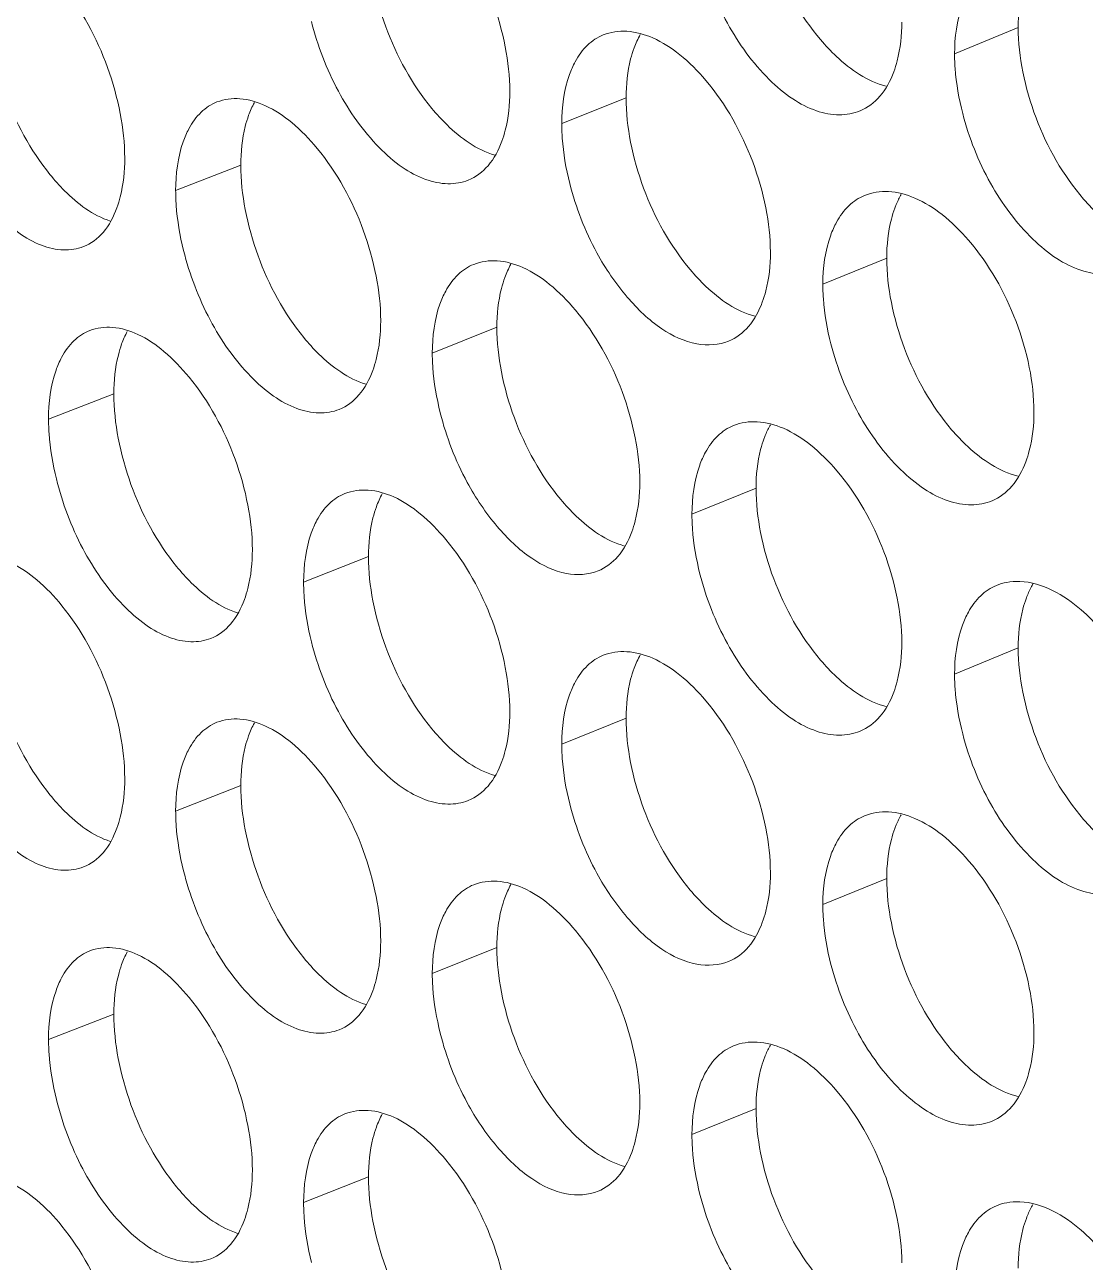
# Model space of a CAD drawing. Header units: millimetres. Extents: x 1177 to 4147, y 93 to 2194.
# Drawn here: x 2535.62 to 2549.1, y 915.94 to 931.65 of the extents above; entities that cross this region are included whole.
import ezdxf

# ---------------------------------------------------------------- set-up
doc = ezdxf.new("R2010")
doc.units = ezdxf.units.MM
doc.header["$LTSCALE"] = 0.1
doc.layers.get('0').update_dxf_attribs({"lineweight": 13})
doc.layers.add('标注', color=251, linetype='Continuous', lineweight=9)

# ---------------------------------------------------------------- blocks, each defined once
blk = doc.blocks.new('02')
at = {"layer": '标注'}
for p, q in [((4409.479, 922.143), (4408.324, 921.664)), ((4402.363, 920.87), (4401.195, 920.4)), ((4402.363, 920.87), (4401.195, 920.4)), ((4395.371, 919.648), (4394.189, 919.185)), ((4407.093, 917.963), (4405.934, 917.487)), ((4407.093, 917.963), (4405.934, 917.487)), ((4400.018, 916.707), (4398.846, 916.239)), ((4393.067, 915.501), (4391.882, 915.041)), ((4404.721, 913.789), (4403.558, 913.316)), ((4397.688, 912.55), (4396.511, 912.085)), ((4409.479, 910.893), (4408.324, 910.414)), ((4402.363, 909.62), (4401.195, 909.15)), ((4395.371, 908.398), (4394.189, 907.935)), ((4407.093, 906.713), (4405.934, 906.237)), ((4400.018, 905.457), (4398.846, 904.989)), ((4393.067, 904.251), (4391.882, 903.791)), ((4393.067, 904.251), (4391.882, 903.791)), ((4404.721, 902.539), (4403.558, 902.066)), ((4397.688, 901.3), (4396.511, 900.835)), ((4397.688, 901.3), (4396.511, 900.835))]:
    blk.add_line(p, q, dxfattribs=at)
for points, knots in [([(4404.721, 925.039), (4404.721, 924.769), (4404.786, 924.209), (4405.096, 923.124), (4405.525, 922.356), (4405.893, 921.923)], [0, 0, 0, 0, 0.239417, 0.496314, 1, 1, 1, 1]), ([(4400.254, 920.985), (4400.254, 921.255), (4400.189, 921.815), (4399.882, 922.901), (4399.457, 923.671), (4399.094, 924.107)], [0, 0, 0, 0, 0.239421, 0.496413, 1, 1, 1, 1]), ([(4400.254, 920.985), (4400.254, 921.255), (4400.189, 921.815), (4399.882, 922.901), (4399.457, 923.671), (4399.094, 924.107)], [0, 0, 0, 0, 0.239421, 0.496413, 1, 1, 1, 1]), ([(4397.688, 923.8), (4397.688, 923.53), (4397.751, 922.969), (4398.056, 921.883), (4398.477, 921.112), (4398.838, 920.676)], [0, 0, 0, 0, 0.239633, 0.496767, 1, 1, 1, 1]), ([(4397.688, 923.8), (4397.688, 923.53), (4397.751, 922.969), (4398.056, 921.883), (4398.477, 921.112), (4398.838, 920.676)], [0, 0, 0, 0, 0.239633, 0.496767, 1, 1, 1, 1]), ([(4403.704, 923.482), (4403.816, 923.044), (4404.139, 922.22), (4404.767, 921.348), (4405.356, 920.847), (4405.791, 920.62), (4406.218, 920.535), (4406.49, 920.583), (4406.608, 920.631)], [0, 0, 0, 0, 0.303606, 0.588083, 0.712204, 0.820335, 0.914512, 1, 1, 1, 1]), ([(4409.627, 923.048), (4409.602, 922.982), (4409.511, 922.689), (4409.479, 922.379), (4409.479, 922.143)], [0, 0, 0, 0, 0.230017, 1, 1, 1, 1]), ([(4393.265, 919.777), (4393.265, 920.047), (4393.201, 920.607), (4392.899, 921.694), (4392.483, 922.467), (4392.126, 922.907)], [0, 0, 0, 0, 0.239639, 0.496867, 1, 1, 1, 1]), ([(4390.778, 922.609), (4390.778, 922.339), (4390.841, 921.779), (4391.139, 920.692), (4391.552, 919.918), (4391.908, 919.477)], [0, 0, 0, 0, 0.239851, 0.497219, 1, 1, 1, 1]), ([(4408.574, 922.791), (4408.532, 922.716), (4408.375, 922.36), (4408.324, 921.965), (4408.324, 921.664)], [0, 0, 0, 0, 0.223347, 1, 1, 1, 1]), ([(4396.654, 922.25), (4396.764, 921.813), (4397.079, 920.99), (4397.694, 920.115), (4398.271, 919.608), (4398.697, 919.376), (4399.116, 919.286), (4399.384, 919.329), (4399.5, 919.376)], [0, 0, 0, 0, 0.305092, 0.590325, 0.714405, 0.822131, 0.915528, 1, 1, 1, 1]), ([(4396.654, 922.25), (4396.764, 921.813), (4397.079, 920.99), (4397.694, 920.115), (4398.271, 919.608), (4398.697, 919.376), (4399.116, 919.286), (4399.384, 919.329), (4399.5, 919.376)], [0, 0, 0, 0, 0.305092, 0.590325, 0.714405, 0.822131, 0.915528, 1, 1, 1, 1]), ([(4407.219, 921.339), (4407.244, 921.405), (4407.335, 921.697), (4407.367, 922.007), (4407.367, 922.243)], [0, 0, 0, 0, 0.229953, 1, 1, 1, 1]), ([(4409.479, 922.143), (4409.479, 921.873), (4409.544, 921.313), (4409.858, 920.229), (4410.293, 919.463), (4410.664, 919.033)], [0, 0, 0, 0, 0.239274, 0.496012, 1, 1, 1, 1]), ([(4401.95, 922.009), (4401.844, 921.967), (4401.64, 921.831), (4401.499, 921.634), (4401.44, 921.524)], [0, 0, 0, 0, 0.477116, 1, 1, 1, 1]), ([(4401.95, 922.009), (4401.844, 921.967), (4401.64, 921.831), (4401.499, 921.634), (4401.44, 921.524)], [0, 0, 0, 0, 0.477116, 1, 1, 1, 1]), ([(4403.809, 921.184), (4403.666, 921.353), (4403.374, 921.649), (4402.886, 921.967), (4402.398, 922.105), (4402.083, 922.063), (4401.95, 922.009)], [0, 0, 0, 0, 0.307992, 0.574392, 0.80034, 1, 1, 1, 1]), ([(4403.809, 921.184), (4403.666, 921.353), (4403.374, 921.649), (4402.886, 921.967), (4402.398, 922.105), (4402.083, 922.063), (4401.95, 922.009)], [0, 0, 0, 0, 0.307992, 0.574392, 0.80034, 1, 1, 1, 1]), ([(4405.893, 921.923), (4405.983, 921.817), (4406.316, 921.461), (4406.742, 921.166), (4407.081, 921.078)], [0, 0, 0, 0, 0.285322, 1, 1, 1, 1]), ([(4402.508, 921.775), (4402.484, 921.709), (4402.394, 921.416), (4402.363, 921.106), (4402.363, 920.87)], [0, 0, 0, 0, 0.229578, 1, 1, 1, 1]), ([(4402.508, 921.775), (4402.484, 921.709), (4402.394, 921.416), (4402.363, 921.106), (4402.363, 920.87)], [0, 0, 0, 0, 0.229578, 1, 1, 1, 1]), ([(4401.44, 921.524), (4401.399, 921.449), (4401.244, 921.094), (4401.195, 920.7), (4401.195, 920.4)], [0, 0, 0, 0, 0.222686, 1, 1, 1, 1]), ([(4401.44, 921.524), (4401.399, 921.449), (4401.244, 921.094), (4401.195, 920.7), (4401.195, 920.4)], [0, 0, 0, 0, 0.222686, 1, 1, 1, 1]), ([(4408.324, 921.664), (4408.324, 921.577), (4408.339, 921.213), (4408.403, 920.851), (4408.472, 920.582)], [0, 0, 0, 0, 0.237972, 1, 1, 1, 1]), ([(4406.608, 920.631), (4406.745, 920.688), (4407.009, 920.891), (4407.16, 921.179), (4407.219, 921.339)], [0, 0, 0, 0, 0.46659, 1, 1, 1, 1]), ([(4389.73, 921.067), (4389.837, 920.631), (4390.144, 919.81), (4390.745, 918.931), (4391.31, 918.419), (4391.727, 918.183), (4392.138, 918.086), (4392.402, 918.126), (4392.516, 918.17)], [0, 0, 0, 0, 0.306595, 0.592601, 0.716644, 0.823962, 0.916568, 1, 1, 1, 1]), ([(4404.982, 918.068), (4404.982, 918.338), (4404.917, 918.898), (4404.605, 919.983), (4404.176, 920.75), (4403.809, 921.184)], [0, 0, 0, 0, 0.239276, 0.49611, 1, 1, 1, 1]), ([(4404.982, 918.068), (4404.982, 918.338), (4404.917, 918.898), (4404.605, 919.983), (4404.176, 920.75), (4403.809, 921.184)], [0, 0, 0, 0, 0.239276, 0.49611, 1, 1, 1, 1]), ([(4394.939, 920.793), (4394.833, 920.751), (4394.628, 920.616), (4394.488, 920.417), (4394.429, 920.306)], [0, 0, 0, 0, 0.475484, 1, 1, 1, 1]), ([(4396.757, 919.951), (4396.618, 920.12), (4396.333, 920.417), (4395.857, 920.737), (4395.38, 920.881), (4395.069, 920.844), (4394.939, 920.793)], [0, 0, 0, 0, 0.309532, 0.576416, 0.801728, 1, 1, 1, 1]), ([(4400.109, 920.082), (4400.133, 920.148), (4400.223, 920.441), (4400.254, 920.749), (4400.254, 920.985)], [0, 0, 0, 0, 0.229514, 1, 1, 1, 1]), ([(4400.109, 920.082), (4400.133, 920.148), (4400.223, 920.441), (4400.254, 920.749), (4400.254, 920.985)], [0, 0, 0, 0, 0.229514, 1, 1, 1, 1]), ([(4402.363, 920.87), (4402.363, 920.601), (4402.427, 920.04), (4402.736, 918.955), (4403.162, 918.186), (4403.527, 917.752)], [0, 0, 0, 0, 0.239489, 0.496465, 1, 1, 1, 1]), ([(4402.363, 920.87), (4402.363, 920.601), (4402.427, 920.04), (4402.736, 918.955), (4403.162, 918.186), (4403.527, 917.752)], [0, 0, 0, 0, 0.239489, 0.496465, 1, 1, 1, 1]), ([(4398.838, 920.676), (4398.925, 920.571), (4399.245, 920.221), (4399.652, 919.926), (4399.979, 919.83)], [0, 0, 0, 0, 0.285211, 1, 1, 1, 1]), ([(4398.838, 920.676), (4398.925, 920.571), (4399.245, 920.221), (4399.652, 919.926), (4399.979, 919.83)], [0, 0, 0, 0, 0.285211, 1, 1, 1, 1]), ([(4408.472, 920.582), (4408.585, 920.143), (4408.913, 919.318), (4409.551, 918.448), (4410.148, 917.951), (4410.589, 917.727), (4411.022, 917.646), (4411.296, 917.697), (4411.415, 917.747)], [0, 0, 0, 0, 0.302626, 0.586607, 0.710758, 0.819158, 0.913847, 1, 1, 1, 1]), ([(4395.513, 920.551), (4395.489, 920.485), (4395.401, 920.192), (4395.371, 919.883), (4395.371, 919.648)], [0, 0, 0, 0, 0.229141, 1, 1, 1, 1]), ([(4401.195, 920.4), (4401.195, 920.313), (4401.209, 919.948), (4401.272, 919.586), (4401.34, 919.316)], [0, 0, 0, 0, 0.237892, 1, 1, 1, 1]), ([(4401.195, 920.4), (4401.195, 920.313), (4401.209, 919.948), (4401.272, 919.586), (4401.34, 919.316)], [0, 0, 0, 0, 0.237892, 1, 1, 1, 1]), ([(4394.429, 920.306), (4394.389, 920.231), (4394.237, 919.876), (4394.189, 919.484), (4394.189, 919.185)], [0, 0, 0, 0, 0.22205, 1, 1, 1, 1]), ([(4397.91, 916.827), (4397.91, 917.097), (4397.846, 917.657), (4397.54, 918.743), (4397.119, 919.514), (4396.757, 919.951)], [0, 0, 0, 0, 0.239493, 0.496564, 1, 1, 1, 1]), ([(4399.5, 919.376), (4399.637, 919.431), (4399.901, 919.633), (4400.05, 919.922), (4400.109, 920.082)], [0, 0, 0, 0, 0.464648, 1, 1, 1, 1]), ([(4399.5, 919.376), (4399.637, 919.431), (4399.901, 919.633), (4400.05, 919.922), (4400.109, 920.082)], [0, 0, 0, 0, 0.464648, 1, 1, 1, 1]), ([(4393.122, 918.875), (4393.146, 918.941), (4393.234, 919.233), (4393.265, 919.542), (4393.265, 919.777)], [0, 0, 0, 0, 0.229076, 1, 1, 1, 1]), ([(4391.908, 919.477), (4391.992, 919.375), (4392.298, 919.03), (4392.687, 918.736), (4393.002, 918.633)], [0, 0, 0, 0, 0.285023, 1, 1, 1, 1]), ([(4395.371, 919.648), (4395.371, 919.378), (4395.434, 918.817), (4395.736, 917.731), (4396.155, 916.959), (4396.515, 916.521)], [0, 0, 0, 0, 0.239706, 0.496917, 1, 1, 1, 1]), ([(4401.34, 919.316), (4401.396, 919.097), (4401.535, 918.665), (4401.862, 917.96), (4402.332, 917.265), (4402.943, 916.678), (4403.596, 916.362), (4404.046, 916.385), (4404.224, 916.457)], [0, 0, 0, 0, 0.152387, 0.304947, 0.522872, 0.714293, 0.870269, 1, 1, 1, 1]), ([(4401.34, 919.316), (4401.396, 919.097), (4401.535, 918.665), (4401.862, 917.96), (4402.332, 917.265), (4402.943, 916.678), (4403.596, 916.362), (4404.046, 916.385), (4404.224, 916.457)], [0, 0, 0, 0, 0.152387, 0.304947, 0.522872, 0.714293, 0.870269, 1, 1, 1, 1]), ([(4394.189, 919.185), (4394.189, 919.098), (4394.203, 918.733), (4394.265, 918.371), (4394.332, 918.1)], [0, 0, 0, 0, 0.237814, 1, 1, 1, 1]), ([(4406.692, 919.098), (4406.587, 919.055), (4406.383, 918.919), (4406.242, 918.722), (4406.182, 918.613)], [0, 0, 0, 0, 0.478136, 1, 1, 1, 1]), ([(4406.692, 919.098), (4406.587, 919.055), (4406.383, 918.919), (4406.242, 918.722), (4406.182, 918.613)], [0, 0, 0, 0, 0.478136, 1, 1, 1, 1]), ([(4408.578, 918.284), (4408.433, 918.453), (4408.136, 918.749), (4407.641, 919.064), (4407.146, 919.199), (4406.827, 919.154), (4406.692, 919.098)], [0, 0, 0, 0, 0.30699, 0.573081, 0.799443, 1, 1, 1, 1]), ([(4408.578, 918.284), (4408.433, 918.453), (4408.136, 918.749), (4407.641, 919.064), (4407.146, 919.199), (4406.827, 919.154), (4406.692, 919.098)], [0, 0, 0, 0, 0.30699, 0.573081, 0.799443, 1, 1, 1, 1]), ([(4407.357, 919.118), (4407.323, 919.059), (4407.283, 918.976), (4407.249, 918.89), (4407.24, 918.868)], [0, 0, 0, 0, 0.741765, 1, 1, 1, 1]), ([(4407.357, 919.118), (4407.323, 919.059), (4407.283, 918.976), (4407.249, 918.89), (4407.24, 918.868)], [0, 0, 0, 0, 0.741765, 1, 1, 1, 1]), ([(4410.664, 919.033), (4410.756, 918.925), (4411.099, 918.566), (4411.537, 918.271), (4411.884, 918.189)], [0, 0, 0, 0, 0.285356, 1, 1, 1, 1]), ([(4392.516, 918.17), (4392.653, 918.223), (4392.917, 918.425), (4393.064, 918.715), (4393.122, 918.875)], [0, 0, 0, 0, 0.462617, 1, 1, 1, 1]), ([(4407.24, 918.868), (4407.216, 918.802), (4407.125, 918.509), (4407.093, 918.199), (4407.093, 917.963)], [0, 0, 0, 0, 0.229871, 1, 1, 1, 1]), ([(4407.24, 918.868), (4407.216, 918.802), (4407.125, 918.509), (4407.093, 918.199), (4407.093, 917.963)], [0, 0, 0, 0, 0.229871, 1, 1, 1, 1]), ([(4406.182, 918.613), (4406.141, 918.538), (4405.984, 918.183), (4405.934, 917.788), (4405.934, 917.487)], [0, 0, 0, 0, 0.223124, 1, 1, 1, 1]), ([(4406.182, 918.613), (4406.141, 918.538), (4405.984, 918.183), (4405.934, 917.788), (4405.934, 917.487)], [0, 0, 0, 0, 0.223124, 1, 1, 1, 1]), ([(4394.332, 918.1), (4394.441, 917.664), (4394.754, 916.841), (4395.363, 915.965), (4395.936, 915.457), (4396.36, 915.223), (4396.776, 915.131), (4397.043, 915.173), (4397.158, 915.218)], [0, 0, 0, 0, 0.305591, 0.59108, 0.715148, 0.822737, 0.915872, 1, 1, 1, 1]), ([(4409.765, 915.173), (4409.765, 915.443), (4409.699, 916.003), (4409.384, 917.087), (4408.949, 917.853), (4408.578, 918.284)], [0, 0, 0, 0, 0.239132, 0.495807, 1, 1, 1, 1]), ([(4409.765, 915.173), (4409.765, 915.443), (4409.699, 916.003), (4409.384, 917.087), (4408.949, 917.853), (4408.578, 918.284)], [0, 0, 0, 0, 0.239132, 0.495807, 1, 1, 1, 1]), ([(4401.444, 917.018), (4401.302, 917.187), (4401.013, 917.483), (4400.53, 917.801), (4400.045, 917.942), (4399.731, 917.901), (4399.599, 917.848)], [0, 0, 0, 0, 0.3085, 0.575059, 0.800797, 1, 1, 1, 1]), ([(4404.835, 917.164), (4404.86, 917.23), (4404.951, 917.523), (4404.982, 917.832), (4404.982, 918.068)], [0, 0, 0, 0, 0.229806, 1, 1, 1, 1]), ([(4404.835, 917.164), (4404.86, 917.23), (4404.951, 917.523), (4404.982, 917.832), (4404.982, 918.068)], [0, 0, 0, 0, 0.229806, 1, 1, 1, 1]), ([(4407.093, 917.963), (4407.093, 917.693), (4407.158, 917.134), (4407.471, 916.049), (4407.902, 915.282), (4408.271, 914.85)], [0, 0, 0, 0, 0.239345, 0.496163, 1, 1, 1, 1]), ([(4407.093, 917.963), (4407.093, 917.693), (4407.158, 917.134), (4407.471, 916.049), (4407.902, 915.282), (4408.271, 914.85)], [0, 0, 0, 0, 0.239345, 0.496163, 1, 1, 1, 1]), ([(4399.599, 917.848), (4399.493, 917.806), (4399.289, 917.671), (4399.149, 917.472), (4399.089, 917.363)], [0, 0, 0, 0, 0.476586, 1, 1, 1, 1]), ([(4403.527, 917.752), (4403.617, 917.646), (4403.945, 917.292), (4404.365, 916.997), (4404.7, 916.906)], [0, 0, 0, 0, 0.285293, 1, 1, 1, 1]), ([(4403.527, 917.752), (4403.617, 917.646), (4403.945, 917.292), (4404.365, 916.997), (4404.7, 916.906)], [0, 0, 0, 0, 0.285293, 1, 1, 1, 1]), ([(4400.163, 917.611), (4400.139, 917.545), (4400.049, 917.252), (4400.018, 916.943), (4400.018, 916.707)], [0, 0, 0, 0, 0.229432, 1, 1, 1, 1]), ([(4405.934, 917.487), (4405.934, 917.4), (4405.948, 917.036), (4406.012, 916.673), (4406.081, 916.404)], [0, 0, 0, 0, 0.237945, 1, 1, 1, 1]), ([(4405.934, 917.487), (4405.934, 917.4), (4405.948, 917.036), (4406.012, 916.673), (4406.081, 916.404)], [0, 0, 0, 0, 0.237945, 1, 1, 1, 1]), ([(4399.089, 917.363), (4399.048, 917.287), (4398.894, 916.933), (4398.846, 916.539), (4398.846, 916.239)], [0, 0, 0, 0, 0.222471, 1, 1, 1, 1]), ([(4402.611, 913.899), (4402.611, 914.168), (4402.546, 914.729), (4402.236, 915.814), (4401.81, 916.583), (4401.444, 917.018)], [0, 0, 0, 0, 0.239348, 0.496261, 1, 1, 1, 1]), ([(4404.224, 916.457), (4404.362, 916.513), (4404.626, 916.716), (4404.776, 917.005), (4404.835, 917.164)], [0, 0, 0, 0, 0.465952, 1, 1, 1, 1]), ([(4404.224, 916.457), (4404.362, 916.513), (4404.626, 916.716), (4404.776, 917.005), (4404.835, 917.164)], [0, 0, 0, 0, 0.465952, 1, 1, 1, 1]), ([(4397.766, 915.924), (4397.79, 915.99), (4397.88, 916.283), (4397.91, 916.591), (4397.91, 916.827)], [0, 0, 0, 0, 0.229368, 1, 1, 1, 1]), ([(4392.629, 916.648), (4392.524, 916.607), (4392.318, 916.471), (4392.179, 916.272), (4392.12, 916.161)], [0, 0, 0, 0, 0.474911, 1, 1, 1, 1]), ([(4394.434, 915.801), (4394.296, 915.97), (4394.014, 916.267), (4393.542, 916.588), (4393.068, 916.734), (4392.759, 916.699), (4392.629, 916.648)], [0, 0, 0, 0, 0.310056, 0.577106, 0.802202, 1, 1, 1, 1]), ([(4400.018, 916.707), (4400.018, 916.437), (4400.082, 915.877), (4400.389, 914.791), (4400.812, 914.021), (4401.176, 913.586)], [0, 0, 0, 0, 0.239561, 0.496616, 1, 1, 1, 1]), ([(4393.209, 916.404), (4393.186, 916.338), (4393.098, 916.045), (4393.067, 915.736), (4393.067, 915.501)], [0, 0, 0, 0, 0.228996, 1, 1, 1, 1]), ([(4396.515, 916.521), (4396.6, 916.417), (4396.916, 916.068), (4397.317, 915.774), (4397.64, 915.675)], [0, 0, 0, 0, 0.285157, 1, 1, 1, 1]), ([(4406.081, 916.404), (4406.194, 915.966), (4406.519, 915.142), (4407.152, 914.27), (4407.745, 913.771), (4408.183, 913.545), (4408.613, 913.463), (4408.886, 913.512), (4409.004, 913.561)], [0, 0, 0, 0, 0.303115, 0.587343, 0.711479, 0.819744, 0.914178, 1, 1, 1, 1]), ([(4406.081, 916.404), (4406.194, 915.966), (4406.519, 915.142), (4407.152, 914.27), (4407.745, 913.771), (4408.183, 913.545), (4408.613, 913.463), (4408.886, 913.512), (4409.004, 913.561)], [0, 0, 0, 0, 0.303115, 0.587343, 0.711479, 0.819744, 0.914178, 1, 1, 1, 1]), ([(4392.12, 916.161), (4392.08, 916.086), (4391.929, 915.731), (4391.882, 915.34), (4391.882, 915.041)], [0, 0, 0, 0, 0.221845, 1, 1, 1, 1]), ([(4398.846, 916.239), (4398.846, 916.153), (4398.86, 915.788), (4398.923, 915.425), (4398.991, 915.155)], [0, 0, 0, 0, 0.237866, 1, 1, 1, 1]), ([(4397.158, 915.218), (4397.295, 915.273), (4397.559, 915.475), (4397.707, 915.764), (4397.766, 915.924)], [0, 0, 0, 0, 0.463981, 1, 1, 1, 1]), ([(4395.581, 912.674), (4395.581, 912.944), (4395.517, 913.504), (4395.213, 914.591), (4394.794, 915.363), (4394.434, 915.801)], [0, 0, 0, 0, 0.239566, 0.496716, 1, 1, 1, 1]), ([(4393.067, 915.501), (4393.067, 915.231), (4393.13, 914.67), (4393.431, 913.583), (4393.846, 912.81), (4394.205, 912.371)], [0, 0, 0, 0, 0.239778, 0.497068, 1, 1, 1, 1]), ([(4391.882, 915.041), (4391.882, 914.954), (4391.896, 914.589), (4391.957, 914.226), (4392.024, 913.956)], [0, 0, 0, 0, 0.237788, 1, 1, 1, 1]), ([(4398.991, 915.155), (4399.046, 914.936), (4399.183, 914.505), (4399.508, 913.799), (4399.975, 913.104), (4400.581, 912.516), (4401.229, 912.197), (4401.678, 912.217), (4401.855, 912.289)], [0, 0, 0, 0, 0.152652, 0.305439, 0.523584, 0.715027, 0.870754, 1, 1, 1, 1]), ([(4406.187, 914.106), (4406.042, 914.275), (4405.748, 914.571), (4405.257, 914.888), (4404.765, 915.024), (4404.448, 914.981), (4404.314, 914.926)], [0, 0, 0, 0, 0.307488, 0.573733, 0.799889, 1, 1, 1, 1]), ([(4409.616, 914.269), (4409.641, 914.335), (4409.733, 914.628), (4409.765, 914.937), (4409.765, 915.173)], [0, 0, 0, 0, 0.2301, 1, 1, 1, 1]), ([(4409.616, 914.269), (4409.641, 914.335), (4409.733, 914.628), (4409.765, 914.937), (4409.765, 915.173)], [0, 0, 0, 0, 0.2301, 1, 1, 1, 1]), ([(4404.314, 914.926), (4404.209, 914.883), (4404.005, 914.747), (4403.864, 914.55), (4403.804, 914.441)], [0, 0, 0, 0, 0.477633, 1, 1, 1, 1]), ([(4404.982, 914.94), (4404.948, 914.882), (4404.909, 914.8), (4404.876, 914.716), (4404.868, 914.694)], [0, 0, 0, 0, 0.741798, 1, 1, 1, 1]), ([(4408.271, 914.85), (4408.363, 914.743), (4408.701, 914.386), (4409.133, 914.091), (4409.476, 914.006)], [0, 0, 0, 0, 0.285343, 1, 1, 1, 1]), ([(4408.271, 914.85), (4408.363, 914.743), (4408.701, 914.386), (4409.133, 914.091), (4409.476, 914.006)], [0, 0, 0, 0, 0.285343, 1, 1, 1, 1]), ([(4404.868, 914.694), (4404.843, 914.628), (4404.753, 914.334), (4404.721, 914.025), (4404.721, 913.789)], [0, 0, 0, 0, 0.229724, 1, 1, 1, 1]), ([(4403.804, 914.441), (4403.763, 914.365), (4403.607, 914.01), (4403.558, 913.616), (4403.558, 913.316)], [0, 0, 0, 0, 0.222904, 1, 1, 1, 1]), ([(4407.367, 910.993), (4407.367, 911.262), (4407.301, 911.822), (4406.988, 912.907), (4406.555, 913.674), (4406.187, 914.106)], [0, 0, 0, 0, 0.239204, 0.495958, 1, 1, 1, 1]), ([(4409.004, 913.561), (4409.142, 913.618), (4409.405, 913.821), (4409.557, 914.11), (4409.616, 914.269)], [0, 0, 0, 0, 0.467218, 1, 1, 1, 1]), ([(4409.004, 913.561), (4409.142, 913.618), (4409.405, 913.821), (4409.557, 914.11), (4409.616, 914.269)], [0, 0, 0, 0, 0.467218, 1, 1, 1, 1]), ([(4392.024, 913.956), (4392.132, 913.52), (4392.442, 912.698), (4393.047, 911.82), (4393.616, 911.31), (4394.037, 911.075), (4394.45, 910.981), (4394.715, 911.021), (4394.83, 911.066)], [0, 0, 0, 0, 0.306092, 0.591839, 0.715894, 0.823347, 0.916219, 1, 1, 1, 1]), ([(4402.465, 912.995), (4402.49, 913.061), (4402.58, 913.354), (4402.611, 913.663), (4402.611, 913.899)], [0, 0, 0, 0, 0.22966, 1, 1, 1, 1]), ([(4397.262, 913.693), (4397.156, 913.651), (4396.951, 913.515), (4396.812, 913.317), (4396.752, 913.207)], [0, 0, 0, 0, 0.476042, 1, 1, 1, 1]), ([(4399.094, 912.857), (4398.953, 913.026), (4398.666, 913.322), (4398.186, 913.642), (4397.705, 913.784), (4397.394, 913.745), (4397.262, 913.693)], [0, 0, 0, 0, 0.309013, 0.575734, 0.801259, 1, 1, 1, 1]), ([(4404.721, 913.789), (4404.721, 913.519), (4404.786, 912.959), (4405.096, 911.874), (4405.525, 911.106), (4405.893, 910.673)], [0, 0, 0, 0, 0.239417, 0.496314, 1, 1, 1, 1]), ([(4397.831, 913.453), (4397.807, 913.387), (4397.718, 913.094), (4397.688, 912.785), (4397.688, 912.55)], [0, 0, 0, 0, 0.229286, 1, 1, 1, 1]), ([(4401.176, 913.586), (4401.264, 913.481), (4401.588, 913.128), (4402.002, 912.834), (4402.333, 912.74)], [0, 0, 0, 0, 0.285256, 1, 1, 1, 1]), ([(4396.752, 913.207), (4396.712, 913.131), (4396.559, 912.777), (4396.511, 912.384), (4396.511, 912.085)], [0, 0, 0, 0, 0.222259, 1, 1, 1, 1]), ([(4403.558, 913.316), (4403.558, 913.229), (4403.572, 912.864), (4403.635, 912.502), (4403.704, 912.232)], [0, 0, 0, 0, 0.237919, 1, 1, 1, 1]), ([(4401.855, 912.289), (4401.992, 912.344), (4402.256, 912.547), (4402.406, 912.836), (4402.465, 912.995)], [0, 0, 0, 0, 0.465305, 1, 1, 1, 1]), ([(4400.254, 909.735), (4400.254, 910.005), (4400.189, 910.565), (4399.882, 911.651), (4399.457, 912.421), (4399.094, 912.857)], [0, 0, 0, 0, 0.239421, 0.496413, 1, 1, 1, 1]), ([(4392.126, 911.657), (4391.988, 911.826), (4391.708, 912.122), (4391.24, 912.445), (4390.769, 912.592), (4390.463, 912.558), (4390.334, 912.509)], [0, 0, 0, 0, 0.310585, 0.577804, 0.802682, 1, 1, 1, 1]), ([(4395.437, 911.772), (4395.461, 911.837), (4395.55, 912.13), (4395.581, 912.439), (4395.581, 912.674)], [0, 0, 0, 0, 0.229222, 1, 1, 1, 1]), ([(4397.688, 912.55), (4397.688, 912.28), (4397.751, 911.719), (4398.056, 910.633), (4398.477, 909.862), (4398.838, 909.426)], [0, 0, 0, 0, 0.239633, 0.496767, 1, 1, 1, 1]), ([(4394.205, 912.371), (4394.289, 912.268), (4394.6, 911.921), (4394.995, 911.627), (4395.314, 911.526)], [0, 0, 0, 0, 0.285095, 1, 1, 1, 1]), ([(4396.511, 912.085), (4396.511, 911.998), (4396.525, 911.633), (4396.587, 911.27), (4396.654, 911)], [0, 0, 0, 0, 0.23784, 1, 1, 1, 1]), ([(4403.704, 912.232), (4403.816, 911.794), (4404.139, 910.97), (4404.767, 910.098), (4405.356, 909.597), (4405.791, 909.37), (4406.218, 909.285), (4406.49, 909.333), (4406.608, 909.381)], [0, 0, 0, 0, 0.303606, 0.588083, 0.712204, 0.820335, 0.914512, 1, 1, 1, 1]), ([(4410.983, 911.217), (4410.871, 911.347), (4410.472, 911.758), (4409.918, 912.082), (4409.51, 912.098)], [0, 0, 0, 0, 0.295598, 1, 1, 1, 1]), ([(4409.746, 912.052), (4409.735, 912.033), (4409.69, 911.951), (4409.652, 911.865), (4409.627, 911.798)], [0, 0, 0, 0, 0.242093, 1, 1, 1, 1]), ([(4409.084, 912.026), (4408.978, 911.982), (4408.775, 911.846), (4408.634, 911.65), (4408.574, 911.541)], [0, 0, 0, 0, 0.478627, 1, 1, 1, 1]), ([(4393.265, 908.527), (4393.265, 908.797), (4393.201, 909.357), (4392.899, 910.444), (4392.483, 911.217), (4392.126, 911.657)], [0, 0, 0, 0, 0.239639, 0.496867, 1, 1, 1, 1]), ([(4394.83, 911.066), (4394.967, 911.12), (4395.231, 911.322), (4395.379, 911.612), (4395.437, 911.772)], [0, 0, 0, 0, 0.463304, 1, 1, 1, 1]), ([(4409.627, 911.798), (4409.602, 911.732), (4409.511, 911.439), (4409.479, 911.129), (4409.479, 910.893)], [0, 0, 0, 0, 0.230017, 1, 1, 1, 1]), ([(4408.574, 911.541), (4408.532, 911.466), (4408.375, 911.11), (4408.324, 910.715), (4408.324, 910.414)], [0, 0, 0, 0, 0.223347, 1, 1, 1, 1]), ([(4390.778, 911.359), (4390.778, 911.089), (4390.841, 910.529), (4391.139, 909.442), (4391.552, 908.668), (4391.908, 908.227)], [0, 0, 0, 0, 0.239851, 0.497219, 1, 1, 1, 1]), ([(4396.654, 911), (4396.764, 910.563), (4397.079, 909.74), (4397.694, 908.865), (4398.271, 908.358), (4398.697, 908.126), (4399.116, 908.036), (4399.384, 908.079), (4399.5, 908.126)], [0, 0, 0, 0, 0.305092, 0.590325, 0.714405, 0.822131, 0.915528, 1, 1, 1, 1]), ([(4407.219, 910.089), (4407.244, 910.155), (4407.335, 910.447), (4407.367, 910.757), (4407.367, 910.993)], [0, 0, 0, 0, 0.229953, 1, 1, 1, 1]), ([(4401.95, 910.759), (4401.844, 910.717), (4401.64, 910.581), (4401.499, 910.384), (4401.44, 910.274)], [0, 0, 0, 0, 0.477116, 1, 1, 1, 1]), ([(4403.809, 909.934), (4403.666, 910.103), (4403.374, 910.399), (4402.886, 910.717), (4402.398, 910.855), (4402.083, 910.813), (4401.95, 910.759)], [0, 0, 0, 0, 0.307992, 0.574392, 0.80034, 1, 1, 1, 1]), ([(4409.479, 910.893), (4409.479, 910.623), (4409.544, 910.063), (4409.858, 908.979), (4410.293, 908.213), (4410.664, 907.783)], [0, 0, 0, 0, 0.239274, 0.496012, 1, 1, 1, 1]), ([(4402.508, 910.525), (4402.484, 910.459), (4402.394, 910.166), (4402.363, 909.856), (4402.363, 909.62)], [0, 0, 0, 0, 0.229578, 1, 1, 1, 1]), ([(4405.893, 910.673), (4405.983, 910.567), (4406.316, 910.211), (4406.742, 909.916), (4407.081, 909.828)], [0, 0, 0, 0, 0.285322, 1, 1, 1, 1]), ([(4401.44, 910.274), (4401.399, 910.199), (4401.244, 909.844), (4401.195, 909.45), (4401.195, 909.15)], [0, 0, 0, 0, 0.222686, 1, 1, 1, 1]), ([(4408.324, 910.414), (4408.324, 910.327), (4408.339, 909.963), (4408.403, 909.601), (4408.472, 909.332)], [0, 0, 0, 0, 0.237972, 1, 1, 1, 1]), ([(4406.608, 909.381), (4406.745, 909.438), (4407.009, 909.641), (4407.16, 909.929), (4407.219, 910.089)], [0, 0, 0, 0, 0.46659, 1, 1, 1, 1]), ([(4389.73, 909.817), (4389.837, 909.381), (4390.144, 908.56), (4390.745, 907.681), (4391.31, 907.169), (4391.727, 906.933), (4392.138, 906.836), (4392.402, 906.876), (4392.516, 906.92)], [0, 0, 0, 0, 0.306595, 0.592601, 0.716644, 0.823962, 0.916568, 1, 1, 1, 1]), ([(4404.982, 906.818), (4404.982, 907.088), (4404.917, 907.648), (4404.605, 908.733), (4404.176, 909.5), (4403.809, 909.934)], [0, 0, 0, 0, 0.239276, 0.49611, 1, 1, 1, 1]), ([(4396.757, 908.701), (4396.618, 908.87), (4396.333, 909.167), (4395.857, 909.487), (4395.38, 909.631), (4395.069, 909.594), (4394.939, 909.543)], [0, 0, 0, 0, 0.309532, 0.576416, 0.801728, 1, 1, 1, 1]), ([(4400.109, 908.832), (4400.133, 908.898), (4400.223, 909.191), (4400.254, 909.499), (4400.254, 909.735)], [0, 0, 0, 0, 0.229514, 1, 1, 1, 1]), ([(4402.363, 909.62), (4402.363, 909.351), (4402.427, 908.79), (4402.736, 907.705), (4403.162, 906.936), (4403.527, 906.502)], [0, 0, 0, 0, 0.239489, 0.496465, 1, 1, 1, 1]), ([(4394.939, 909.543), (4394.833, 909.501), (4394.628, 909.366), (4394.488, 909.167), (4394.429, 909.056)], [0, 0, 0, 0, 0.475484, 1, 1, 1, 1]), ([(4398.838, 909.426), (4398.925, 909.321), (4399.245, 908.971), (4399.652, 908.676), (4399.979, 908.58)], [0, 0, 0, 0, 0.285211, 1, 1, 1, 1]), ([(4395.513, 909.301), (4395.489, 909.235), (4395.401, 908.942), (4395.371, 908.633), (4395.371, 908.398)], [0, 0, 0, 0, 0.229141, 1, 1, 1, 1]), ([(4401.195, 909.15), (4401.195, 909.063), (4401.209, 908.698), (4401.272, 908.336), (4401.34, 908.066)], [0, 0, 0, 0, 0.237892, 1, 1, 1, 1]), ([(4408.472, 909.332), (4408.585, 908.893), (4408.913, 908.068), (4409.551, 907.198), (4410.148, 906.701), (4410.589, 906.477), (4411.022, 906.396), (4411.296, 906.447), (4411.415, 906.497)], [0, 0, 0, 0, 0.302626, 0.586607, 0.710758, 0.819158, 0.913847, 1, 1, 1, 1]), ([(4394.429, 909.056), (4394.389, 908.981), (4394.237, 908.626), (4394.189, 908.234), (4394.189, 907.935)], [0, 0, 0, 0, 0.22205, 1, 1, 1, 1]), ([(4397.91, 905.577), (4397.91, 905.847), (4397.846, 906.407), (4397.54, 907.493), (4397.119, 908.264), (4396.757, 908.701)], [0, 0, 0, 0, 0.239493, 0.496564, 1, 1, 1, 1]), ([(4399.5, 908.126), (4399.637, 908.181), (4399.901, 908.383), (4400.05, 908.672), (4400.109, 908.832)], [0, 0, 0, 0, 0.464648, 1, 1, 1, 1]), ([(4393.122, 907.625), (4393.146, 907.691), (4393.234, 907.983), (4393.265, 908.292), (4393.265, 908.527)], [0, 0, 0, 0, 0.229076, 1, 1, 1, 1]), ([(4391.908, 908.227), (4391.992, 908.125), (4392.298, 907.78), (4392.687, 907.486), (4393.002, 907.383)], [0, 0, 0, 0, 0.285023, 1, 1, 1, 1]), ([(4395.371, 908.398), (4395.371, 908.128), (4395.434, 907.567), (4395.736, 906.481), (4396.155, 905.709), (4396.515, 905.271)], [0, 0, 0, 0, 0.239706, 0.496917, 1, 1, 1, 1]), ([(4401.34, 908.066), (4401.396, 907.847), (4401.535, 907.415), (4401.862, 906.71), (4402.332, 906.015), (4402.943, 905.428), (4403.596, 905.112), (4404.046, 905.135), (4404.224, 905.207)], [0, 0, 0, 0, 0.152387, 0.304947, 0.522872, 0.714293, 0.870269, 1, 1, 1, 1]), ([(4394.189, 907.935), (4394.189, 907.848), (4394.203, 907.483), (4394.265, 907.121), (4394.332, 906.85)], [0, 0, 0, 0, 0.237814, 1, 1, 1, 1]), ([(4406.692, 907.848), (4406.587, 907.805), (4406.383, 907.669), (4406.242, 907.472), (4406.182, 907.363)], [0, 0, 0, 0, 0.478136, 1, 1, 1, 1]), ([(4408.578, 907.034), (4408.433, 907.203), (4408.136, 907.499), (4407.641, 907.814), (4407.146, 907.949), (4406.827, 907.904), (4406.692, 907.848)], [0, 0, 0, 0, 0.30699, 0.573081, 0.799443, 1, 1, 1, 1]), ([(4407.357, 907.868), (4407.323, 907.809), (4407.283, 907.726), (4407.249, 907.64), (4407.24, 907.618)], [0, 0, 0, 0, 0.741765, 1, 1, 1, 1]), ([(4410.664, 907.783), (4410.756, 907.675), (4411.099, 907.316), (4411.537, 907.021), (4411.884, 906.939)], [0, 0, 0, 0, 0.285356, 1, 1, 1, 1]), ([(4392.516, 906.92), (4392.653, 906.973), (4392.917, 907.175), (4393.064, 907.465), (4393.122, 907.625)], [0, 0, 0, 0, 0.462617, 1, 1, 1, 1]), ([(4407.24, 907.618), (4407.216, 907.552), (4407.125, 907.259), (4407.093, 906.949), (4407.093, 906.713)], [0, 0, 0, 0, 0.229871, 1, 1, 1, 1]), ([(4406.182, 907.363), (4406.141, 907.288), (4405.984, 906.933), (4405.934, 906.538), (4405.934, 906.237)], [0, 0, 0, 0, 0.223124, 1, 1, 1, 1]), ([(4409.765, 903.923), (4409.765, 904.193), (4409.699, 904.753), (4409.384, 905.837), (4408.949, 906.603), (4408.578, 907.034)], [0, 0, 0, 0, 0.239132, 0.495807, 1, 1, 1, 1]), ([(4394.332, 906.85), (4394.441, 906.414), (4394.754, 905.591), (4395.363, 904.715), (4395.936, 904.207), (4396.36, 903.973), (4396.776, 903.881), (4397.043, 903.923), (4397.158, 903.968)], [0, 0, 0, 0, 0.305591, 0.59108, 0.715148, 0.822737, 0.915872, 1, 1, 1, 1]), ([(4401.444, 905.768), (4401.302, 905.937), (4401.013, 906.233), (4400.53, 906.551), (4400.045, 906.692), (4399.731, 906.651), (4399.599, 906.598)], [0, 0, 0, 0, 0.3085, 0.575059, 0.800797, 1, 1, 1, 1]), ([(4404.835, 905.914), (4404.86, 905.98), (4404.951, 906.273), (4404.982, 906.582), (4404.982, 906.818)], [0, 0, 0, 0, 0.229806, 1, 1, 1, 1]), ([(4407.093, 906.713), (4407.093, 906.443), (4407.158, 905.884), (4407.471, 904.799), (4407.902, 904.032), (4408.271, 903.6)], [0, 0, 0, 0, 0.239345, 0.496163, 1, 1, 1, 1]), ([(4399.599, 906.598), (4399.493, 906.556), (4399.289, 906.421), (4399.149, 906.222), (4399.089, 906.113)], [0, 0, 0, 0, 0.476586, 1, 1, 1, 1]), ([(4403.527, 906.502), (4403.617, 906.396), (4403.945, 906.042), (4404.365, 905.747), (4404.7, 905.656)], [0, 0, 0, 0, 0.285293, 1, 1, 1, 1]), ([(4400.163, 906.361), (4400.139, 906.295), (4400.049, 906.002), (4400.018, 905.693), (4400.018, 905.457)], [0, 0, 0, 0, 0.229432, 1, 1, 1, 1]), ([(4405.934, 906.237), (4405.934, 906.15), (4405.948, 905.786), (4406.012, 905.423), (4406.081, 905.154)], [0, 0, 0, 0, 0.237945, 1, 1, 1, 1]), ([(4399.089, 906.113), (4399.048, 906.037), (4398.894, 905.683), (4398.846, 905.289), (4398.846, 904.989)], [0, 0, 0, 0, 0.222471, 1, 1, 1, 1]), ([(4402.611, 902.649), (4402.611, 902.918), (4402.546, 903.479), (4402.236, 904.564), (4401.81, 905.333), (4401.444, 905.768)], [0, 0, 0, 0, 0.239348, 0.496261, 1, 1, 1, 1]), ([(4404.224, 905.207), (4404.362, 905.263), (4404.626, 905.466), (4404.776, 905.755), (4404.835, 905.914)], [0, 0, 0, 0, 0.465952, 1, 1, 1, 1]), ([(4397.766, 904.674), (4397.79, 904.74), (4397.88, 905.033), (4397.91, 905.341), (4397.91, 905.577)], [0, 0, 0, 0, 0.229368, 1, 1, 1, 1]), ([(4392.629, 905.398), (4392.524, 905.357), (4392.318, 905.221), (4392.179, 905.022), (4392.12, 904.911)], [0, 0, 0, 0, 0.474911, 1, 1, 1, 1]), ([(4392.629, 905.398), (4392.524, 905.357), (4392.318, 905.221), (4392.179, 905.022), (4392.12, 904.911)], [0, 0, 0, 0, 0.474911, 1, 1, 1, 1]), ([(4394.434, 904.551), (4394.296, 904.72), (4394.014, 905.017), (4393.542, 905.338), (4393.068, 905.484), (4392.759, 905.449), (4392.629, 905.398)], [0, 0, 0, 0, 0.310056, 0.577106, 0.802202, 1, 1, 1, 1]), ([(4394.434, 904.551), (4394.296, 904.72), (4394.014, 905.017), (4393.542, 905.338), (4393.068, 905.484), (4392.759, 905.449), (4392.629, 905.398)], [0, 0, 0, 0, 0.310056, 0.577106, 0.802202, 1, 1, 1, 1]), ([(4400.018, 905.457), (4400.018, 905.187), (4400.082, 904.627), (4400.389, 903.541), (4400.812, 902.771), (4401.176, 902.336)], [0, 0, 0, 0, 0.239561, 0.496616, 1, 1, 1, 1]), ([(4393.209, 905.154), (4393.186, 905.088), (4393.098, 904.795), (4393.067, 904.486), (4393.067, 904.251)], [0, 0, 0, 0, 0.228996, 1, 1, 1, 1]), ([(4393.209, 905.154), (4393.186, 905.088), (4393.098, 904.795), (4393.067, 904.486), (4393.067, 904.251)], [0, 0, 0, 0, 0.228996, 1, 1, 1, 1]), ([(4396.515, 905.271), (4396.6, 905.167), (4396.916, 904.818), (4397.317, 904.524), (4397.64, 904.425)], [0, 0, 0, 0, 0.285157, 1, 1, 1, 1]), ([(4406.081, 905.154), (4406.194, 904.716), (4406.519, 903.892), (4407.152, 903.02), (4407.745, 902.521), (4408.183, 902.295), (4408.613, 902.213), (4408.886, 902.262), (4409.004, 902.311)], [0, 0, 0, 0, 0.303115, 0.587343, 0.711479, 0.819744, 0.914178, 1, 1, 1, 1]), ([(4392.12, 904.911), (4392.08, 904.836), (4391.929, 904.481), (4391.882, 904.09), (4391.882, 903.791)], [0, 0, 0, 0, 0.221845, 1, 1, 1, 1]), ([(4392.12, 904.911), (4392.08, 904.836), (4391.929, 904.481), (4391.882, 904.09), (4391.882, 903.791)], [0, 0, 0, 0, 0.221845, 1, 1, 1, 1]), ([(4398.846, 904.989), (4398.846, 904.903), (4398.86, 904.538), (4398.923, 904.175), (4398.991, 903.905)], [0, 0, 0, 0, 0.237866, 1, 1, 1, 1]), ([(4397.158, 903.968), (4397.295, 904.023), (4397.559, 904.225), (4397.707, 904.514), (4397.766, 904.674)], [0, 0, 0, 0, 0.463981, 1, 1, 1, 1]), ([(4395.581, 901.424), (4395.581, 901.694), (4395.517, 902.254), (4395.213, 903.341), (4394.794, 904.113), (4394.434, 904.551)], [0, 0, 0, 0, 0.239566, 0.496716, 1, 1, 1, 1]), ([(4395.581, 901.424), (4395.581, 901.694), (4395.517, 902.254), (4395.213, 903.341), (4394.794, 904.113), (4394.434, 904.551)], [0, 0, 0, 0, 0.239566, 0.496716, 1, 1, 1, 1]), ([(4393.067, 904.251), (4393.067, 903.981), (4393.13, 903.42), (4393.431, 902.333), (4393.846, 901.56), (4394.205, 901.121)], [0, 0, 0, 0, 0.239778, 0.497068, 1, 1, 1, 1]), ([(4393.067, 904.251), (4393.067, 903.981), (4393.13, 903.42), (4393.431, 902.333), (4393.846, 901.56), (4394.205, 901.121)], [0, 0, 0, 0, 0.239778, 0.497068, 1, 1, 1, 1]), ([(4391.882, 903.791), (4391.882, 903.704), (4391.896, 903.339), (4391.957, 902.976), (4392.024, 902.706)], [0, 0, 0, 0, 0.237788, 1, 1, 1, 1]), ([(4391.882, 903.791), (4391.882, 903.704), (4391.896, 903.339), (4391.957, 902.976), (4392.024, 902.706)], [0, 0, 0, 0, 0.237788, 1, 1, 1, 1]), ([(4398.991, 903.905), (4399.046, 903.686), (4399.183, 903.255), (4399.508, 902.549), (4399.975, 901.854), (4400.581, 901.266), (4401.229, 900.947), (4401.678, 900.967), (4401.855, 901.039)], [0, 0, 0, 0, 0.152652, 0.305439, 0.523584, 0.715027, 0.870754, 1, 1, 1, 1]), ([(4406.187, 902.856), (4406.042, 903.025), (4405.748, 903.321), (4405.257, 903.638), (4404.765, 903.774), (4404.448, 903.731), (4404.314, 903.676)], [0, 0, 0, 0, 0.307488, 0.573733, 0.799889, 1, 1, 1, 1]), ([(4409.616, 903.019), (4409.641, 903.085), (4409.733, 903.378), (4409.765, 903.687), (4409.765, 903.923)], [0, 0, 0, 0, 0.2301, 1, 1, 1, 1]), ([(4404.314, 903.676), (4404.209, 903.633), (4404.005, 903.497), (4403.864, 903.3), (4403.804, 903.191)], [0, 0, 0, 0, 0.477633, 1, 1, 1, 1]), ([(4404.982, 903.69), (4404.948, 903.632), (4404.909, 903.55), (4404.876, 903.466), (4404.868, 903.444)], [0, 0, 0, 0, 0.741798, 1, 1, 1, 1]), ([(4408.271, 903.6), (4408.363, 903.493), (4408.701, 903.136), (4409.133, 902.841), (4409.476, 902.756)], [0, 0, 0, 0, 0.285343, 1, 1, 1, 1]), ([(4404.868, 903.444), (4404.843, 903.378), (4404.753, 903.084), (4404.721, 902.775), (4404.721, 902.539)], [0, 0, 0, 0, 0.229724, 1, 1, 1, 1]), ([(4403.804, 903.191), (4403.763, 903.115), (4403.607, 902.76), (4403.558, 902.366), (4403.558, 902.066)], [0, 0, 0, 0, 0.222904, 1, 1, 1, 1]), ([(4407.367, 899.743), (4407.367, 900.012), (4407.301, 900.572), (4406.988, 901.657), (4406.555, 902.424), (4406.187, 902.856)], [0, 0, 0, 0, 0.239204, 0.495958, 1, 1, 1, 1]), ([(4409.004, 902.311), (4409.142, 902.368), (4409.405, 902.571), (4409.557, 902.86), (4409.616, 903.019)], [0, 0, 0, 0, 0.467218, 1, 1, 1, 1]), ([(4392.024, 902.706), (4392.132, 902.27), (4392.442, 901.448), (4393.047, 900.57), (4393.616, 900.06), (4394.037, 899.825), (4394.45, 899.731), (4394.715, 899.771), (4394.83, 899.816)], [0, 0, 0, 0, 0.306092, 0.591839, 0.715894, 0.823347, 0.916219, 1, 1, 1, 1]), ([(4392.024, 902.706), (4392.132, 902.27), (4392.442, 901.448), (4393.047, 900.57), (4393.616, 900.06), (4394.037, 899.825), (4394.45, 899.731), (4394.715, 899.771), (4394.83, 899.816)], [0, 0, 0, 0, 0.306092, 0.591839, 0.715894, 0.823347, 0.916219, 1, 1, 1, 1]), ([(4402.465, 901.745), (4402.49, 901.811), (4402.58, 902.104), (4402.611, 902.413), (4402.611, 902.649)], [0, 0, 0, 0, 0.22966, 1, 1, 1, 1]), ([(4397.262, 902.443), (4397.156, 902.401), (4396.951, 902.265), (4396.812, 902.067), (4396.752, 901.957)], [0, 0, 0, 0, 0.476042, 1, 1, 1, 1]), ([(4397.262, 902.443), (4397.156, 902.401), (4396.951, 902.265), (4396.812, 902.067), (4396.752, 901.957)], [0, 0, 0, 0, 0.476042, 1, 1, 1, 1]), ([(4399.094, 901.607), (4398.953, 901.776), (4398.666, 902.072), (4398.186, 902.392), (4397.705, 902.534), (4397.394, 902.495), (4397.262, 902.443)], [0, 0, 0, 0, 0.309013, 0.575734, 0.801259, 1, 1, 1, 1]), ([(4399.094, 901.607), (4398.953, 901.776), (4398.666, 902.072), (4398.186, 902.392), (4397.705, 902.534), (4397.394, 902.495), (4397.262, 902.443)], [0, 0, 0, 0, 0.309013, 0.575734, 0.801259, 1, 1, 1, 1]), ([(4404.721, 902.539), (4404.721, 902.269), (4404.786, 901.709), (4405.096, 900.624), (4405.525, 899.856), (4405.893, 899.423)], [0, 0, 0, 0, 0.239417, 0.496314, 1, 1, 1, 1]), ([(4397.831, 902.203), (4397.807, 902.137), (4397.718, 901.844), (4397.688, 901.535), (4397.688, 901.3)], [0, 0, 0, 0, 0.229286, 1, 1, 1, 1]), ([(4397.831, 902.203), (4397.807, 902.137), (4397.718, 901.844), (4397.688, 901.535), (4397.688, 901.3)], [0, 0, 0, 0, 0.229286, 1, 1, 1, 1]), ([(4401.176, 902.336), (4401.264, 902.231), (4401.588, 901.878), (4402.002, 901.584), (4402.333, 901.49)], [0, 0, 0, 0, 0.285256, 1, 1, 1, 1]), ([(4396.752, 901.957), (4396.712, 901.881), (4396.559, 901.527), (4396.511, 901.134), (4396.511, 900.835)], [0, 0, 0, 0, 0.222259, 1, 1, 1, 1]), ([(4396.752, 901.957), (4396.712, 901.881), (4396.559, 901.527), (4396.511, 901.134), (4396.511, 900.835)], [0, 0, 0, 0, 0.222259, 1, 1, 1, 1]), ([(4403.558, 902.066), (4403.558, 901.979), (4403.572, 901.614), (4403.635, 901.252), (4403.704, 900.982)], [0, 0, 0, 0, 0.237919, 1, 1, 1, 1]), ([(4401.855, 901.039), (4401.992, 901.094), (4402.256, 901.297), (4402.406, 901.586), (4402.465, 901.745)], [0, 0, 0, 0, 0.465305, 1, 1, 1, 1]), ([(4400.254, 898.485), (4400.254, 898.755), (4400.189, 899.315), (4399.882, 900.401), (4399.457, 901.171), (4399.094, 901.607)], [0, 0, 0, 0, 0.239421, 0.496413, 1, 1, 1, 1]), ([(4400.254, 898.485), (4400.254, 898.755), (4400.189, 899.315), (4399.882, 900.401), (4399.457, 901.171), (4399.094, 901.607)], [0, 0, 0, 0, 0.239421, 0.496413, 1, 1, 1, 1]), ([(4392.126, 900.407), (4391.988, 900.576), (4391.708, 900.872), (4391.24, 901.195), (4390.769, 901.342), (4390.463, 901.308), (4390.334, 901.259)], [0, 0, 0, 0, 0.310585, 0.577804, 0.802682, 1, 1, 1, 1]), ([(4395.437, 900.522), (4395.461, 900.587), (4395.55, 900.88), (4395.581, 901.189), (4395.581, 901.424)], [0, 0, 0, 0, 0.229222, 1, 1, 1, 1]), ([(4395.437, 900.522), (4395.461, 900.587), (4395.55, 900.88), (4395.581, 901.189), (4395.581, 901.424)], [0, 0, 0, 0, 0.229222, 1, 1, 1, 1]), ([(4397.688, 901.3), (4397.688, 901.03), (4397.751, 900.469), (4398.056, 899.383), (4398.477, 898.612), (4398.838, 898.176)], [0, 0, 0, 0, 0.239633, 0.496767, 1, 1, 1, 1]), ([(4397.688, 901.3), (4397.688, 901.03), (4397.751, 900.469), (4398.056, 899.383), (4398.477, 898.612), (4398.838, 898.176)], [0, 0, 0, 0, 0.239633, 0.496767, 1, 1, 1, 1]), ([(4394.205, 901.121), (4394.289, 901.018), (4394.6, 900.671), (4394.995, 900.377), (4395.314, 900.276)], [0, 0, 0, 0, 0.285095, 1, 1, 1, 1]), ([(4394.205, 901.121), (4394.289, 901.018), (4394.6, 900.671), (4394.995, 900.377), (4395.314, 900.276)], [0, 0, 0, 0, 0.285095, 1, 1, 1, 1]), ([(4396.511, 900.835), (4396.511, 900.748), (4396.525, 900.383), (4396.587, 900.02), (4396.654, 899.75)], [0, 0, 0, 0, 0.23784, 1, 1, 1, 1]), ([(4396.511, 900.835), (4396.511, 900.748), (4396.525, 900.383), (4396.587, 900.02), (4396.654, 899.75)], [0, 0, 0, 0, 0.23784, 1, 1, 1, 1]), ([(4403.704, 900.982), (4403.816, 900.544), (4404.139, 899.72), (4404.767, 898.848), (4405.356, 898.347), (4405.791, 898.12), (4406.218, 898.035), (4406.49, 898.083), (4406.608, 898.131)], [0, 0, 0, 0, 0.303606, 0.588083, 0.712204, 0.820335, 0.914512, 1, 1, 1, 1]), ([(4410.983, 899.967), (4410.871, 900.097), (4410.472, 900.508), (4409.918, 900.832), (4409.51, 900.848)], [0, 0, 0, 0, 0.295598, 1, 1, 1, 1]), ([(4409.084, 900.776), (4408.978, 900.732), (4408.775, 900.596), (4408.634, 900.4), (4408.574, 900.291)], [0, 0, 0, 0, 0.478627, 1, 1, 1, 1]), ([(4409.746, 900.802), (4409.735, 900.783), (4409.69, 900.701), (4409.652, 900.615), (4409.627, 900.548)], [0, 0, 0, 0, 0.242093, 1, 1, 1, 1]), ([(4393.265, 897.277), (4393.265, 897.547), (4393.201, 898.107), (4392.899, 899.194), (4392.483, 899.967), (4392.126, 900.407)], [0, 0, 0, 0, 0.239639, 0.496867, 1, 1, 1, 1]), ([(4394.83, 899.816), (4394.967, 899.87), (4395.231, 900.072), (4395.379, 900.362), (4395.437, 900.522)], [0, 0, 0, 0, 0.463304, 1, 1, 1, 1]), ([(4394.83, 899.816), (4394.967, 899.87), (4395.231, 900.072), (4395.379, 900.362), (4395.437, 900.522)], [0, 0, 0, 0, 0.463304, 1, 1, 1, 1]), ([(4409.627, 900.548), (4409.602, 900.482), (4409.511, 900.189), (4409.479, 899.879), (4409.479, 899.643)], [0, 0, 0, 0, 0.230017, 1, 1, 1, 1]), ([(4408.574, 900.291), (4408.532, 900.216), (4408.375, 899.86), (4408.324, 899.465), (4408.324, 899.164)], [0, 0, 0, 0, 0.223347, 1, 1, 1, 1]), ([(4390.778, 900.109), (4390.778, 899.839), (4390.841, 899.279), (4391.139, 898.192), (4391.552, 897.418), (4391.908, 896.977)], [0, 0, 0, 0, 0.239851, 0.497219, 1, 1, 1, 1])]:
    blk.add_open_spline(points, degree=3, knots=knots, dxfattribs=at)
for points in [[(4402.62, 922.018), (4402.576, 921.94), (4402.539, 921.858), (4402.508, 921.775)], [(4402.62, 922.018), (4402.576, 921.94), (4402.539, 921.858), (4402.508, 921.775)], [(4395.617, 920.782), (4395.577, 920.708), (4395.542, 920.63), (4395.513, 920.551)], [(4400.272, 917.851), (4400.229, 917.774), (4400.193, 917.693), (4400.163, 917.611)], [(4393.311, 916.631), (4393.271, 916.558), (4393.238, 916.482), (4393.209, 916.404)], [(4397.938, 913.689), (4397.896, 913.613), (4397.861, 913.534), (4397.831, 913.453)], [(4409.27, 912.081), (4409.206, 912.069), (4409.143, 912.051), (4409.084, 912.026)], [(4409.51, 912.098), (4409.43, 912.101), (4409.349, 912.096), (4409.27, 912.081)], [(4402.62, 910.768), (4402.576, 910.69), (4402.539, 910.608), (4402.508, 910.525)], [(4395.617, 909.532), (4395.577, 909.458), (4395.542, 909.38), (4395.513, 909.301)], [(4400.272, 906.601), (4400.229, 906.524), (4400.193, 906.443), (4400.163, 906.361)], [(4393.311, 905.381), (4393.271, 905.308), (4393.238, 905.232), (4393.209, 905.154)], [(4393.311, 905.381), (4393.271, 905.308), (4393.238, 905.232), (4393.209, 905.154)], [(4397.938, 902.439), (4397.896, 902.363), (4397.861, 902.284), (4397.831, 902.203)], [(4397.938, 902.439), (4397.896, 902.363), (4397.861, 902.284), (4397.831, 902.203)], [(4409.27, 900.831), (4409.206, 900.819), (4409.143, 900.801), (4409.084, 900.776)], [(4409.51, 900.848), (4409.43, 900.851), (4409.349, 900.846), (4409.27, 900.831)]]:
    blk.add_open_spline(points, degree=3, dxfattribs=at)

msp = doc.modelspace()

# ---------------------------------------------------------------- block references
at = {"xscale": 0.7, "yscale": 0.7, "zscale": 0.7}
msp.add_blockref('02', (-538.391, 286.112), dxfattribs=at)

doc.saveas('drawing.dxf')
